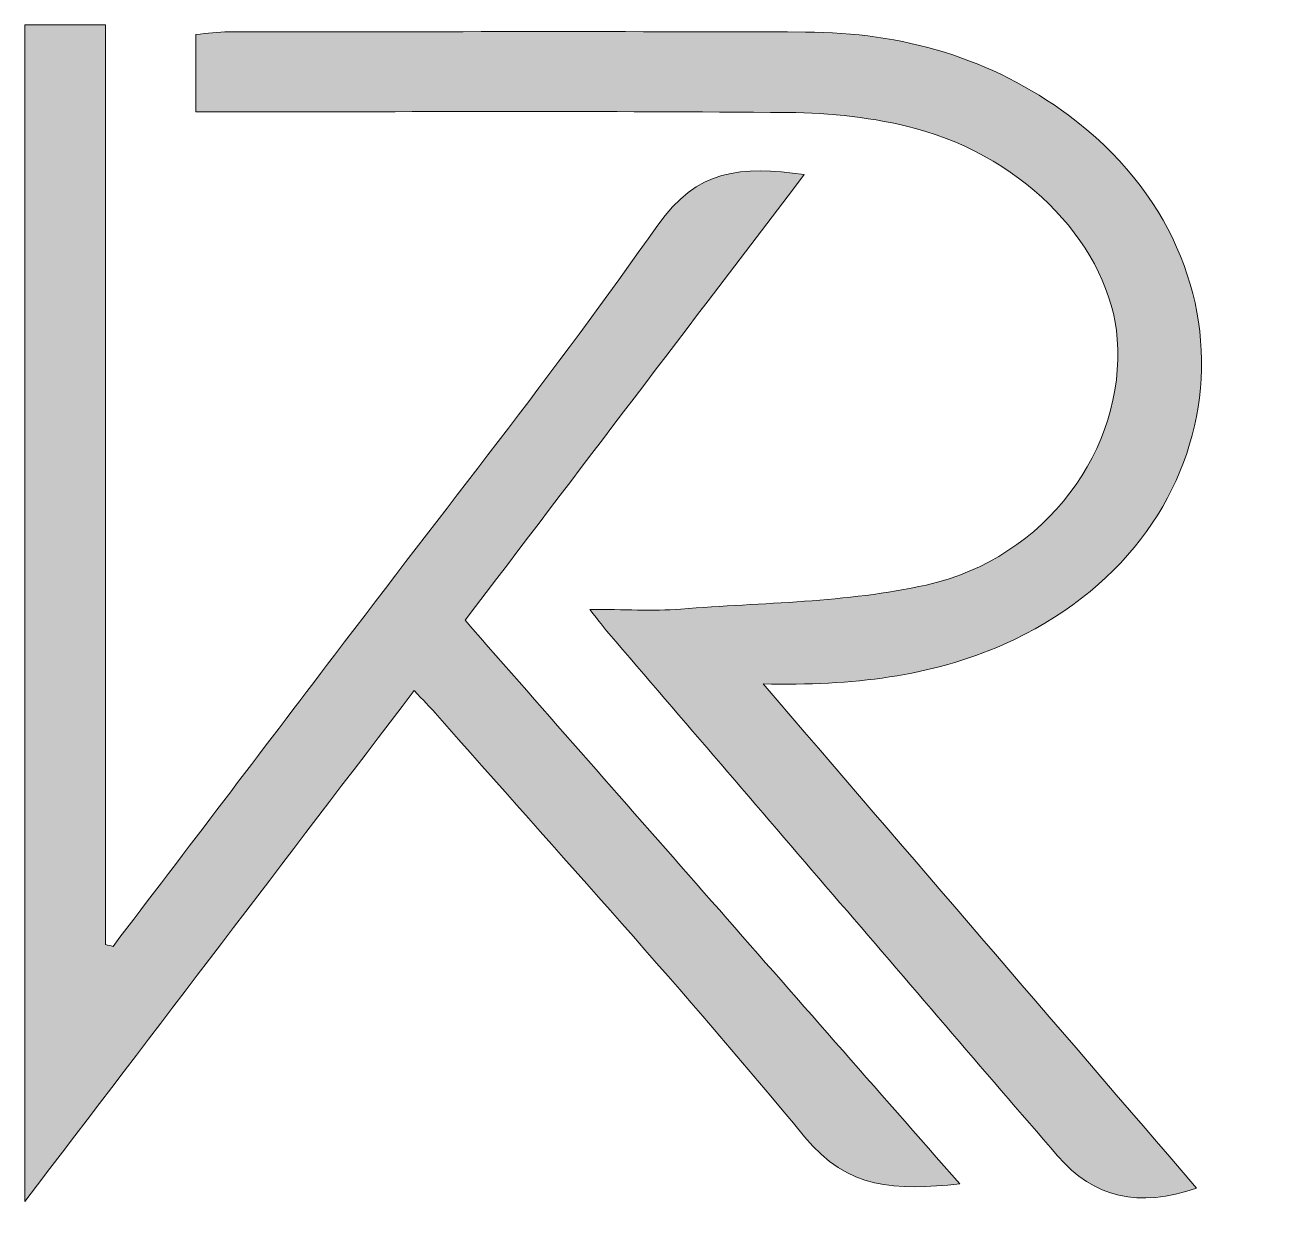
# Model space of a CAD drawing. Header units: inches. Extents: x 4.053 to 4.47, y -4.667 to -4.271.
import ezdxf

# ---------------------------------------------------------------- set-up
doc = ezdxf.new("R2010")
doc.units = ezdxf.units.IN
doc.header["$MEASUREMENT"] = 0
doc.layers.add('Layer 1', color=7, linetype='Continuous')

msp = doc.modelspace()

# ---------------------------------------------------------------- hatches: boundary and pattern name
at = {"layer": 'Layer 1', "true_color": 0x231f20}
h = msp.add_hatch(color=250, dxfattribs=at)
h.dxf.hatch_style = 2
edge = h.paths.add_edge_path()
edge.add_spline(control_points=[(4.05315, -4.66506), (4.05315, -4.53183), (4.05315, -4.40198), (4.05315, -4.27136), (4.06193, -4.27136), (4.07022, -4.27136), (4.08013, -4.27136), (4.08013, -4.37417), (4.08013, -4.47664), (4.08013, -4.57911), (4.08097, -4.57932), (4.0818, -4.57952), (4.08264, -4.57972), (4.10733, -4.54724), (4.13205, -4.51478), (4.15672, -4.48227), (4.193, -4.43446), (4.23045, -4.3874), (4.26488, -4.33839), (4.27796, -4.31978), (4.29279, -4.31834), (4.31389, -4.32146), (4.27566, -4.3717), (4.23821, -4.42092), (4.20042, -4.4706), (4.25552, -4.53338), (4.31014, -4.59561), (4.36594, -4.65918), (4.34445, -4.66147), (4.32855, -4.66115), (4.314, -4.64343), (4.27428, -4.59506), (4.23184, -4.54873), (4.19046, -4.50161), (4.18857, -4.49946), (4.18653, -4.49744), (4.18338, -4.49411), (4.14042, -4.55051), (4.09788, -4.60635), (4.05315, -4.66506)], knot_values=[0, 0, 0, 0, 1, 1, 1, 2, 2, 2, 3, 3, 3, 4, 4, 4, 5, 5, 5, 6, 6, 6, 7, 7, 7, 8, 8, 8, 9, 9, 9, 10, 10, 10, 11, 11, 11, 12, 12, 12, 13, 13, 13, 13], degree=3, periodic=1)
h = msp.add_hatch(color=250, dxfattribs=at)
h.dxf.hatch_style = 2
edge = h.paths.add_edge_path()
edge.add_spline(control_points=[(4.11036, -4.30044), (4.11036, -4.29097), (4.11036, -4.28334), (4.11036, -4.27452), (4.11416, -4.27422), (4.1178, -4.2737), (4.12143, -4.2737), (4.18574, -4.27365), (4.25005, -4.27349), (4.31436, -4.27375), (4.34673, -4.27388), (4.37655, -4.2824), (4.40237, -4.30161), (4.47011, -4.35199), (4.45861, -4.44422), (4.38061, -4.47867), (4.35609, -4.48949), (4.33026, -4.49247), (4.30015, -4.49189), (4.34973, -4.54957), (4.39741, -4.60504), (4.44519, -4.66062), (4.42578, -4.66729), (4.41081, -4.66392), (4.39862, -4.64977), (4.34851, -4.59156), (4.29852, -4.53325), (4.2485, -4.47497), (4.24691, -4.47311), (4.24547, -4.47114), (4.24217, -4.46695), (4.25364, -4.46695), (4.26317, -4.46758), (4.27259, -4.46683), (4.30004, -4.46467), (4.32813, -4.46474), (4.35472, -4.4588), (4.39499, -4.44981), (4.42138, -4.41307), (4.41864, -4.3765), (4.41636, -4.34608), (4.38846, -4.316), (4.35111, -4.30599), (4.3374, -4.30232), (4.32266, -4.30081), (4.30836, -4.30068), (4.24747, -4.30012), (4.18656, -4.30044), (4.12565, -4.30044), (4.12103, -4.30044), (4.11641, -4.30044), (4.11036, -4.30044)], knot_values=[0, 0, 0, 0, 1, 1, 1, 2, 2, 2, 3, 3, 3, 4, 4, 4, 5, 5, 5, 6, 6, 6, 7, 7, 7, 8, 8, 8, 9, 9, 9, 10, 10, 10, 11, 11, 11, 12, 12, 12, 13, 13, 13, 14, 14, 14, 15, 15, 15, 16, 16, 16, 17, 17, 17, 17], degree=3, periodic=1)

# ---------------------------------------------------------------- linework, layer by layer
at = {"layer": 'Layer 1', "lineweight": 0}
for points, knots in [([(4.05315, -4.66506), (4.05315, -4.53183), (4.05315, -4.40198), (4.05315, -4.27136), (4.06193, -4.27136), (4.07022, -4.27136), (4.08013, -4.27136), (4.08013, -4.37417), (4.08013, -4.47664), (4.08013, -4.57911), (4.08097, -4.57932), (4.0818, -4.57952), (4.08264, -4.57972), (4.10733, -4.54724), (4.13205, -4.51478), (4.15672, -4.48227), (4.193, -4.43446), (4.23045, -4.3874), (4.26488, -4.33839), (4.27796, -4.31978), (4.29279, -4.31834), (4.31389, -4.32146), (4.27566, -4.3717), (4.23821, -4.42092), (4.20042, -4.4706), (4.25552, -4.53338), (4.31014, -4.59561), (4.36594, -4.65918), (4.34445, -4.66147), (4.32855, -4.66115), (4.314, -4.64343), (4.27428, -4.59506), (4.23184, -4.54873), (4.19046, -4.50161), (4.18857, -4.49946), (4.18653, -4.49744), (4.18338, -4.49411), (4.14042, -4.55051), (4.09788, -4.60635), (4.05315, -4.66506)], [0, 0, 0, 0, 1, 1, 1, 2, 2, 2, 3, 3, 3, 4, 4, 4, 5, 5, 5, 6, 6, 6, 7, 7, 7, 8, 8, 8, 9, 9, 9, 10, 10, 10, 11, 11, 11, 12, 12, 12, 13, 13, 13, 13]), ([(4.11036, -4.30044), (4.11036, -4.29097), (4.11036, -4.28334), (4.11036, -4.27452), (4.11416, -4.27422), (4.1178, -4.2737), (4.12143, -4.2737), (4.18574, -4.27365), (4.25005, -4.27349), (4.31436, -4.27375), (4.34673, -4.27388), (4.37655, -4.2824), (4.40237, -4.30161), (4.47011, -4.35199), (4.45861, -4.44422), (4.38061, -4.47867), (4.35609, -4.48949), (4.33026, -4.49247), (4.30015, -4.49189), (4.34973, -4.54957), (4.39741, -4.60504), (4.44519, -4.66062), (4.42578, -4.66729), (4.41081, -4.66392), (4.39862, -4.64977), (4.34851, -4.59156), (4.29852, -4.53325), (4.2485, -4.47497), (4.24691, -4.47311), (4.24547, -4.47114), (4.24217, -4.46695), (4.25364, -4.46695), (4.26317, -4.46758), (4.27259, -4.46683), (4.30004, -4.46467), (4.32813, -4.46474), (4.35472, -4.4588), (4.39499, -4.44981), (4.42138, -4.41307), (4.41864, -4.3765), (4.41636, -4.34608), (4.38846, -4.316), (4.35111, -4.30599), (4.3374, -4.30232), (4.32266, -4.30081), (4.30836, -4.30068), (4.24747, -4.30012), (4.18656, -4.30044), (4.12565, -4.30044), (4.12103, -4.30044), (4.11641, -4.30044), (4.11036, -4.30044)], [0, 0, 0, 0, 1, 1, 1, 2, 2, 2, 3, 3, 3, 4, 4, 4, 5, 5, 5, 6, 6, 6, 7, 7, 7, 8, 8, 8, 9, 9, 9, 10, 10, 10, 11, 11, 11, 12, 12, 12, 13, 13, 13, 14, 14, 14, 15, 15, 15, 16, 16, 16, 17, 17, 17, 17])]:
    msp.add_open_spline(points, degree=3, knots=knots, dxfattribs=at)

doc.saveas('drawing.dxf')
